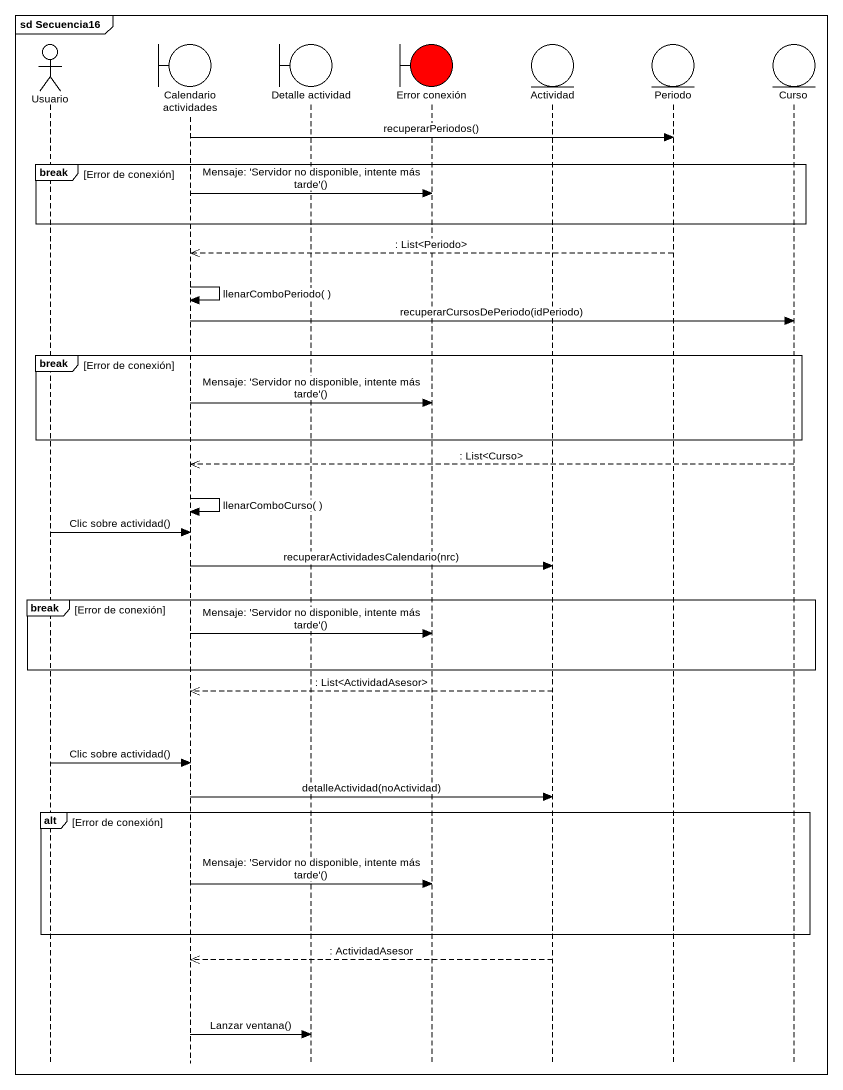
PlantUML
@startuml
mainframe sd Secuencia16
hide footbox
actor Usuario
boundary "Calendario actividades" as Calendario_actividades
boundary "Detalle actividad" as Detalle_actividad
boundary "Error conexión" as Error_conexión #FF0000
entity Actividad
entity Periodo
entity Curso

Calendario_actividades -> Periodo : recuperarPeriodos()
break Error de conexión
  Calendario_actividades -> Error_conexión : Mensaje: 'Servidor no disponible, intente más tarde'()
end
Periodo -->> Calendario_actividades : : List<Periodo>
Calendario_actividades -> Calendario_actividades : llenarComboPeriodo( )
Calendario_actividades -> Curso : recuperarCursosDePeriodo(idPeriodo)
break Error de conexión
  Calendario_actividades -> Error_conexión : Mensaje: 'Servidor no disponible, intente más tarde'()
end
Curso -->> Calendario_actividades : : List<Curso>
Calendario_actividades -> Calendario_actividades : llenarComboCurso( )
Usuario -> Calendario_actividades : Clic sobre actividad()
Calendario_actividades -> Actividad : recuperarActividadesCalendario(nrc)
break Error de conexión
  Calendario_actividades -> Error_conexión : Mensaje: 'Servidor no disponible, intente más tarde'()
end
Actividad -->> Calendario_actividades : : List<ActividadAsesor>
Usuario -> Calendario_actividades : Clic sobre actividad()
Calendario_actividades -> Actividad : detalleActividad(noActividad)
alt Error de conexión
  Calendario_actividades -> Error_conexión : Mensaje: 'Servidor no disponible, intente más tarde'()
end
Actividad -->> Calendario_actividades : : ActividadAsesor
Calendario_actividades -> Detalle_actividad : Lanzar ventana()
@enduml
